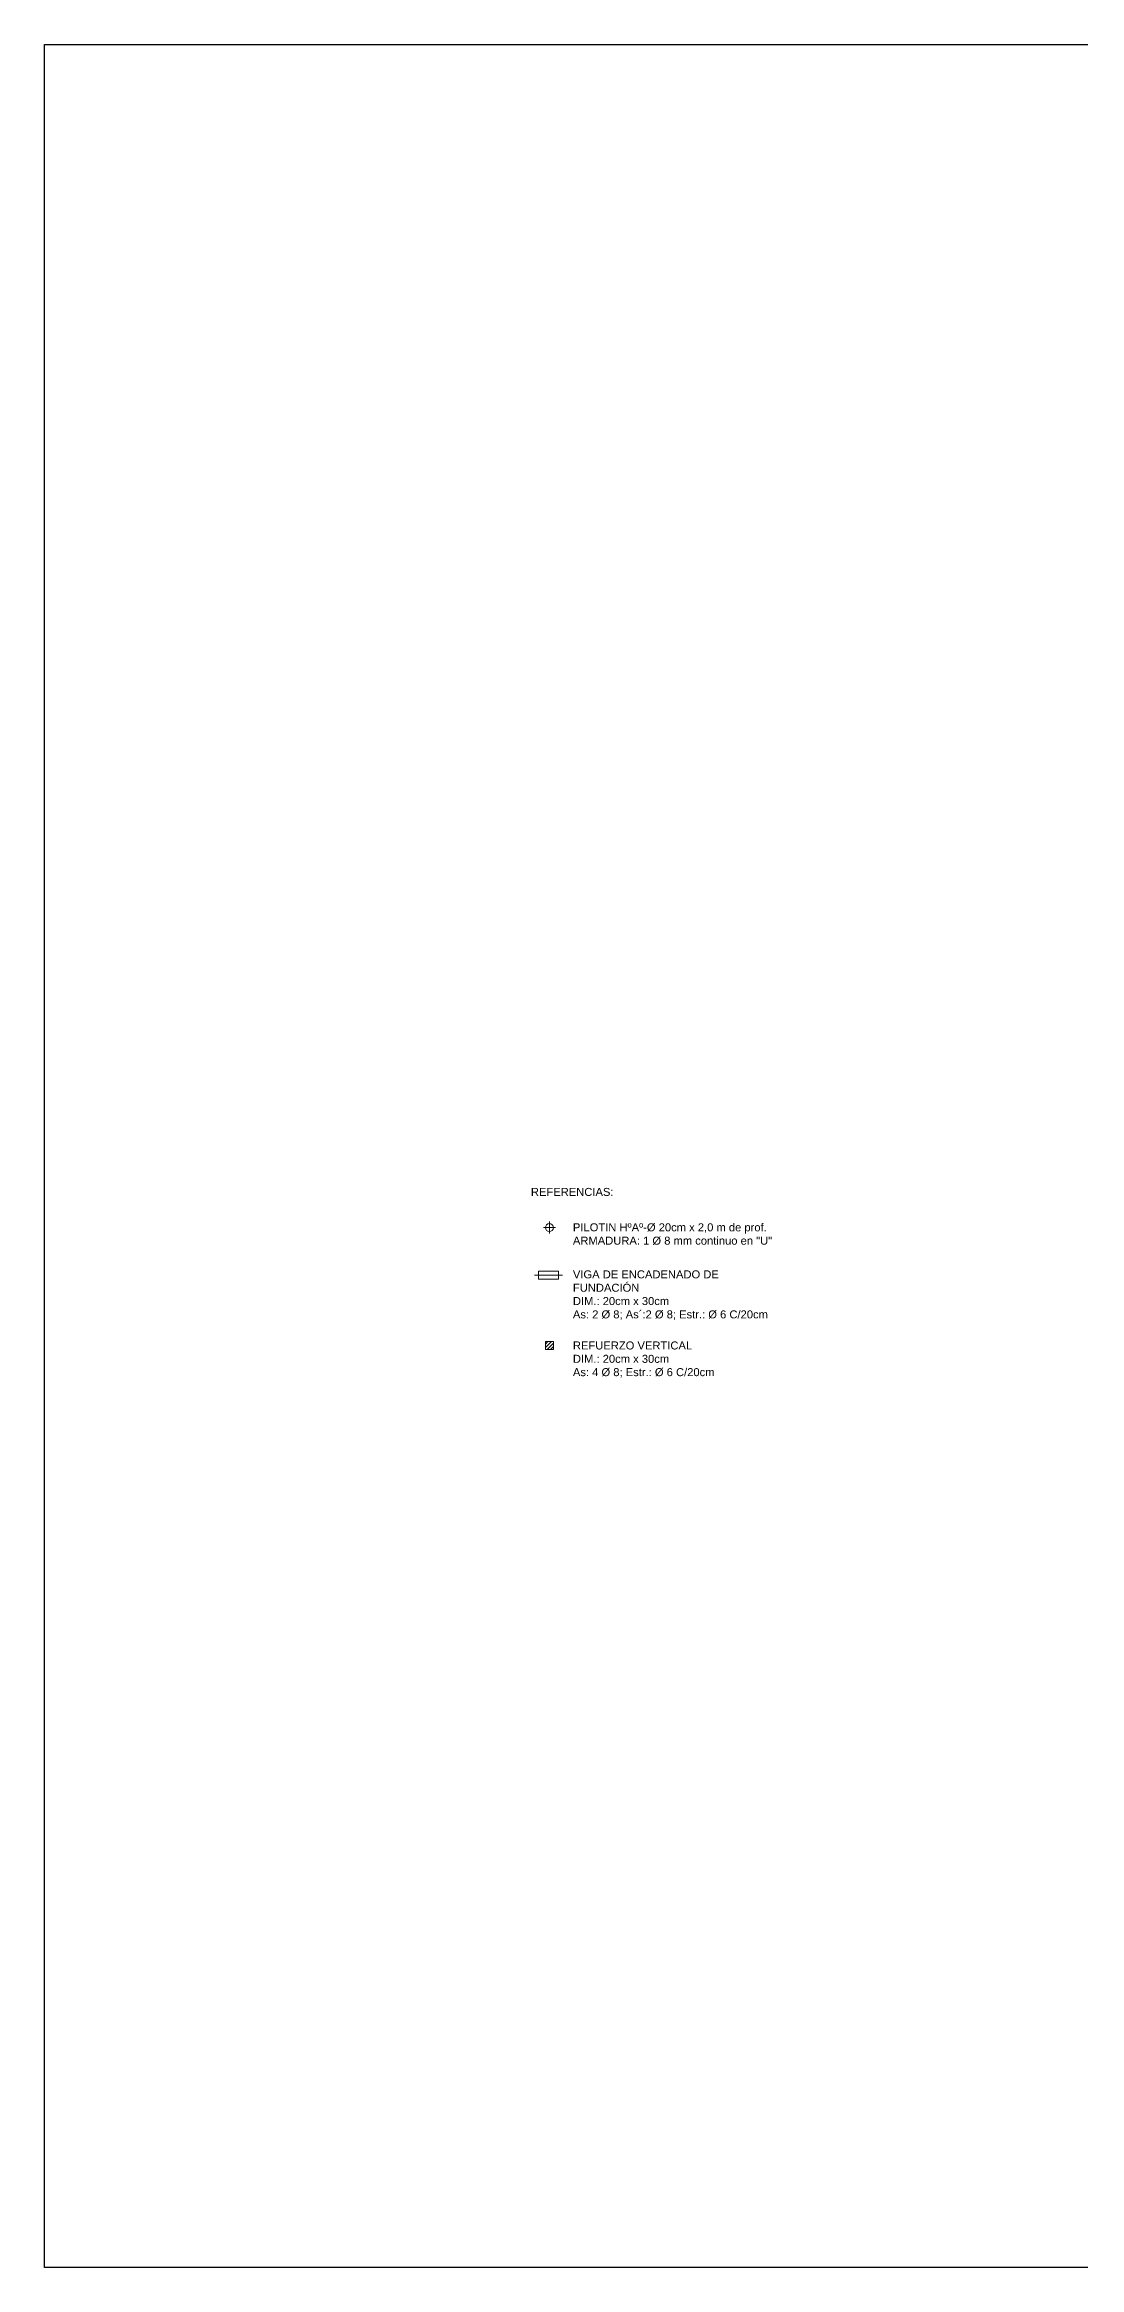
# Model space of a CAD drawing. Header units: millimetres. Extents: x 265 to 853, y -178 to 32.
# Drawn here: x 637.1 to 663, y -23.8 to 31.7 of the extents above; entities that cross this region are included whole.
import ezdxf

# ---------------------------------------------------------------- set-up
doc = ezdxf.new("R2010")
doc.units = ezdxf.units.MM
doc.header["$LTSCALE"] = 0.1
doc.header["$MEASUREMENT"] = 0
doc.linetypes.add('ACAD_ISO02W100', pattern=[15, 12, -3])
for name, color, linetype, lineweight in [('00_EST_EJE VIGA ENCADENADO', 4, 'ACAD_ISO02W100', 9), ('00_EST_Ejes', 1, 'Continuous', 9), ('00_EST_HASH', 2, 'Continuous', 5), ('00_EST_MAMPOSTERIA', 7, 'Continuous', 20), ('00_EST_PILOTINES', 2, 'Continuous', 20), ('00_EST_TEXTO', 6, 'Continuous', 9)]:
    doc.layers.add(name, color=color, linetype=linetype, lineweight=lineweight)
doc.layers.add('00_EST_NoImprimir', color=1, linetype='Continuous', plot=False)
doc.styles.add('COTAS', font='ROMANS.shx', dxfattribs={"width": 0.7})

msp = doc.modelspace()

# ---------------------------------------------------------------- hatches: boundary and pattern name
at = {"layer": '00_EST_HASH', "lineweight": 13, "true_color": 0xff0000, "transparency": 33554559}
h = msp.add_hatch(dxfattribs=at)
h.set_pattern_fill('ANSI31', color=1, scale=0.5)
h.set_pattern_definition([(45, (-27.294527, -17.08973), (-0.044194174, 0.044194174), [])])
h.paths.add_polyline_path([(649.669, -0.678), (649.669, -0.878), (649.869, -0.878), (649.869, -0.678)])

# ---------------------------------------------------------------- linework, layer by layer
at = {"layer": '00_EST_EJE VIGA ENCADENADO'}
msp.add_line((649.395, 0.98), (650.095, 0.98), dxfattribs=at)
at = {"layer": '00_EST_Ejes'}
for p, q in [((649.769, 2.319), (649.769, 2.019)), ((649.619, 2.169), (649.919, 2.169))]:
    msp.add_line(p, q, dxfattribs=at)
at = {"layer": '00_EST_MAMPOSTERIA'}
msp.add_lwpolyline([(649.495, 1.08), (649.995, 1.08), (649.995, 0.88), (649.495, 0.88)], close=True, dxfattribs=at)
at = {"layer": '00_EST_NoImprimir'}
msp.add_lwpolyline([(637.146, 31.741), (706.06, 31.741), (706.06, -23.823), (637.146, -23.823)], close=True, dxfattribs=at)
at = {"layer": '00_EST_PILOTINES'}
msp.add_lwpolyline([(649.669, -0.678), (649.869, -0.678), (649.869, -0.878), (649.669, -0.878)], close=True, dxfattribs=at)
msp.add_circle((649.769, 2.169), 0.1, dxfattribs=at)

# ---------------------------------------------------------------- texts
at = {"layer": '00_EST_TEXTO', "char_height": 0.2, "attachment_point": 1, "style": 'COTAS'}
for s, insert in [('{\\fArial|b0|i0|c0|p34;\\W1;REFERENCIAS:}', (649.306, 3.161)), ('{\\fArial|b0|i0|c238|p34;\\W1;PILOTIN HºAº\\fArial|b0|i0|c0|p34;-\\fArial|b0|i0|c238|p34;%%C 20cm x \\fArial|b0|i0|c0|p34;2,0 \\fArial|b0|i0|c238|p34;m\\fArial|b0|i0|c0|p34; de prof.\\fArial|b0|i0|c238|p34;\\PARMADURA: \\fArial|b0|i0|c0|p34;1 \\fArial|b0|i0|c238|p34;%%C\\fArial|b0|i0|c0|p34; 8 mm continuo en "U"}', (650.356, 2.276)), ('{\\fArial|b0|i0|c238|p34;\\W1;VIGA DE ENCADENADO DE FUNDACIÓN\\PDIM.: 20cm x \\fArial|b0|i0|c0|p34;3\\fArial|b0|i0|c238|p34;0cm\\P\\fArial|b0|i0|c0|p34;As\\fArial|b0|i0|c238|p34;: \\fArial|b0|i0|c0|p34;2 \\fArial|b0|i0|c238|p34;%%C\\fArial|b0|i0|c0|p34; 8; As´:2 \\fArial|b0|i0|c238|p34;%%C\\fArial|b0|i0|c0|p34; 8; E\\fArial|b0|i0|c238|p34;str.:\\fArial|b0|i0|c0|p34; \\fArial|b0|i0|c238|p34;%%C\\fArial|b0|i0|c0|p34; \\fArial|b0|i0|c238|p34;6\\fArial|b0|i0|c0|p34; \\fArial|b0|i0|c238|p34;C/\\fArial|b0|i0|c0|p34;20\\fArial|b0|i0|c238|p34;cm}', (650.356, 1.1)), ('{\\fArial|b0|i0|c0|p34;\\W1;REFUERZO VERTICAL\\PDIM.: 20cm x 30cm\\PAs:\\fArial|b0|i0|c238|p34; \\fArial|b0|i0|c0|p34;4 \\fArial|b0|i0|c238|p34;%%C\\fArial|b0|i0|c0|p34; 8; E\\fArial|b0|i0|c238|p34;str.:\\fArial|b0|i0|c0|p34; \\fArial|b0|i0|c238|p34;%%C\\fArial|b0|i0|c0|p34; \\fArial|b0|i0|c238|p34;6\\fArial|b0|i0|c0|p34; \\fArial|b0|i0|c238|p34;C/\\fArial|b0|i0|c0|p34;20\\fArial|b0|i0|c238|p34;cm}', (650.356, -0.677))]:
    msp.add_mtext_dynamic_manual_height_columns(s, width=5.07186, gutter_width=12.5, heights=[0], dxfattribs=dict(at, insert=insert))

doc.saveas('drawing.dxf')
